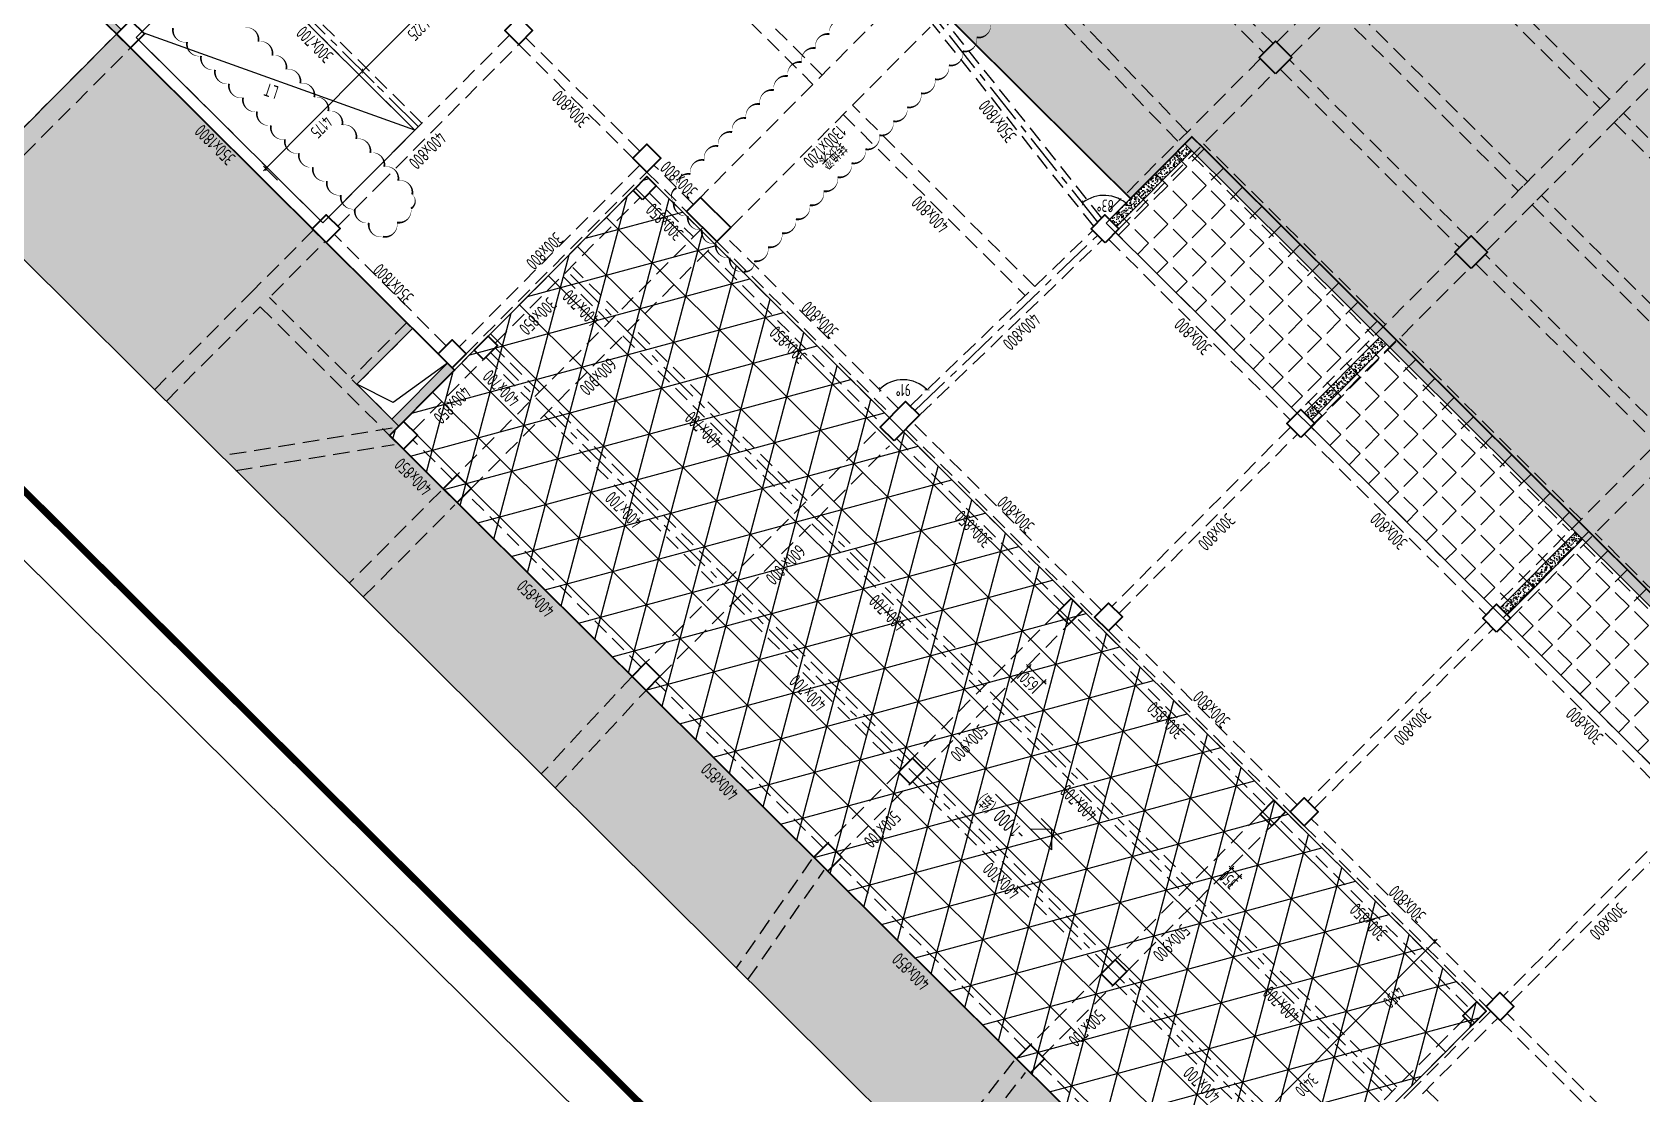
# Model space of a CAD drawing. Extents: x 517450926 to 520131079, y 3499134486 to 3500888201.
# Drawn here: x 518834245 to 518883207, y 3499917869 to 3499950166 of the extents above; entities that cross this region are included whole.
import ezdxf
from ezdxf.enums import TextEntityAlignment as Align

# ---------------------------------------------------------------- set-up
doc = ezdxf.new("R2010")
doc.units = 0
doc.header["$LTSCALE"] = 1000
doc.header["$MEASUREMENT"] = 0
for name, pattern in [('CENTER', [2, 1.25, -0.25, 0.25, -0.25]), ('DASHED', [0.75, 0.5, -0.25]), ('DASHED2', [0.375, 0.25, -0.125])]:
    doc.linetypes.add(name, pattern=pattern)
doc.layers.get('0').update_dxf_attribs({"linetype": 'CONTINUOUS'})
doc.layers.get('Defpoints').update_dxf_attribs({"color": 2, "linetype": 'CONTINUOUS'})
doc.layers.add('0_修订云线', color=1, linetype='CONTINUOUS', plot=False)
doc.layers.add('内框', color=8, linetype='CONTINUOUS', plot=False)
for name, color, linetype in [('__附着_A10-23平面图_TEN25IWV_设计区$0$__附着_A10-23平面图_TEN25IWV_设计区$0$__附着_A10-2楼一层平面（剧场）_TEN25667_设计区$0$AD-LEVL-HIGH', 61, 'CONTINUOUS'), ('S_AXIS', 8, 'CENTER'), ('S_AXIS_DIMS', 3, 'CONTINUOUS'), ('S_BEAM', 4, 'DASHED'), ('S_BEAM_SECD', 5, 'DASHED'), ('S_BEAM_SECD_TEXT_HORZ', 9, 'CONTINUOUS'), ('S_BEAM_TEXT_HORZ', 7, 'CONTINUOUS'), ('S_BEAM_TEXT_VERT', 41, 'CONTINUOUS'), ('S_COLU_BELW_DASH', 40, 'DASHED'), ('S_FLOR_ENHN', 91, 'DASHED'), ('S_HOLE', 201, 'CONTINUOUS'), ('S_PLAN_HACH', 254, 'CONTINUOUS'), ('S_PLAN_MIDL', 255, 'CONTINUOUS'), ('S_PSPR', 43, 'CONTINUOUS'), ('S_STAR', 243, 'CONTINUOUS'), ('S_WALL_BELW_DASH', 40, 'DASHED2'), ('S_WALL_HACH', 30, 'CONTINUOUS')]:
    doc.layers.add(name, color=color, linetype=linetype)
doc.styles.add('__附着_A10-23平面图_TEN25IWV_设计区$0$__附着_A10-23平面图_TEN25IWV_设计区$0$__附着_A10-2楼一层平面（剧场）_TEN25667_设计区$0$TH-STYLE3', font='tssdeng', dxfattribs={"width": 0.7, "bigfont": 'tssdchn'})
doc.styles.add('TH-STYLE3', font='tssdeng.shx', dxfattribs={"width": 0.7, "bigfont": 'tssdchn.shx'})
doc.styles.add('样式 1', font='Tssdeng.shx', dxfattribs={"width": 0.7, "bigfont": 'Tssdchn.shx'})
doc.styles.add('黑体', font='simhei.ttf')
doc.dimstyles.new('TSSD_100_100', dxfattribs={"dimtxt": 375, "dimasz": 100, "dimexe": 100, "dimexo": 0, "dimgap": 125, "dimtad": 1, "dimdec": 1, "dimdsep": 46, "dimtxsty": 'TH-STYLE3', "dimblk": 'ARCHTICK', "dimcen": -100, "dimdle": 100, "dimclrt": 7, "dimadec": 0, "dimazin": 0, "dimtfac": 1, "dimtdec": 1, "dimtix": 1, "dimtmove": 2, "dimatfit": 3, "dimldrblk": 'ARCHTICK', "dimfxl": 0, "dimtolj": 1, "dimtzin": 0, "dimarcsym": 0})
pattern_1 = [(185.15729, (518630193.41, 3500156019.2), (-139.29585, 165.08382), [22.5, -247.5]), (130.15729, (518630193.41, 3500156019.2), (-129.6111, -189.35418), [18, -198]), (235.60874, (518630181.8, 3500156032.96), (-268.90695, -24.27036), [19.12206, -210.34263]), (181.34149, (518630151.1, 3500155976.66), (-192.00132, 260.9819), [33.75, -371.25]), (231.79293, (518630135.1, 3500155998.4), (-404.889, -9.48158), [28.6831, -315.51413]), (126.34146, (518630151.1, 3500155976.66), (-404.889, -9.48158), [27, -297]), (156.15729, (518630140.4, 3500156008.45), (-41.79667, 211.91753), [22.5, -247.5]), (101.15729, (518630140.4, 3500156008.45), (-205.16116, -102.77619), [18, -198]), (206.60874, (518630136.92, 3500156026.11), (-246.95782, 109.14134), [19.12206, -210.34263]), (172.657292, (518630193.41, 3500156019.205), (-73.009887, -68.238644), [0, -195.6, 0, -201, 0, -198.75]), (142.657292, (518630193.41, 3500156019.21), (-139.39582, -28.244667), [0, -114.6, 0, -191.1, 0, -75.75]), (102.657292, (518630240.85, 3500155972.03), (-108.779831, 117.727264), [0, -75, 0, -234, 0, -310.5]), (92.65729, (518630262.12, 3500155950.88), (-145.22872, 102.07869), [0, -97.5, 0, -155.4, 0, -220.5])]

# ---------------------------------------------------------------- blocks, each defined once
blk = doc.blocks.new('THAPE_A1L2_inner')
at = {"layer": '内框'}
blk.add_lwpolyline([(0, 0), (1261, 0), (1261, 594), (0, 594)], close=True, dxfattribs=at)
at = {"layer": '内框', "const_width": 1.4}
blk.add_lwpolyline([(25, 584), (25, 10), (1251, 10), (1251, 584)], close=True, dxfattribs=at)
at = {"layer": '内框', "style": '黑体', "width": 0.8}
blk.add_attdef('内框名称', (58.89, 599.29), '', height=8, dxfattribs=at)
blk = doc.blocks.new('_ArchTick')
at = {"color": 0, "const_width": 0.25}
blk.add_lwpolyline([(-0.53, -0.53), (0.53, 0.53)], dxfattribs=at)
blk = doc.blocks.new('*D340')
at = {"layer": 'Defpoints', "color": 0, "transparency": 16777216}
for p in [(518875916, 3499923489), (518872989, 3499920547), (518873984, 3499919558)]:
    blk.add_point(p, dxfattribs=at)
at = {"layer": 'S_AXIS_DIMS', "color": 0, "lineweight": -2, "transparency": 16777216}
for p, q in [((518876981, 3499922571), (518873913, 3499919487)), ((518876556, 3499922853), (518876981, 3499922430)), ((518873629, 3499919910), (518874055, 3499919487))]:
    blk.add_line(p, q, dxfattribs=at)
at = {"layer": 'S_AXIS_DIMS', "color": 0, "lineweight": -2, "transparency": 16777216, "xscale": 100, "yscale": 100, "zscale": 100}
for p, rotation in [((518876910, 3499922500), 45.15729226595135), ((518873984, 3499919558), 225.1572922659514)]:
    blk.add_blockref('_ArchTick', p, dxfattribs=dict(at, rotation=rotation))
at = {"layer": 'S_AXIS_DIMS', "color": 7, "transparency": 16777216, "insert": (518875669, 3499920809), "char_height": 375, "attachment_point": 5, "rotation": 225.1573, "style": 'TH-STYLE3'}
blk.add_mtext('\\A1;4150', dxfattribs=at)
blk = doc.blocks.new('*D341')
at = {"layer": 'Defpoints', "color": 0, "transparency": 16777216}
for p in [(518872989, 3499920547), (518870592, 3499918136), (518871586, 3499917147)]:
    blk.add_point(p, dxfattribs=at)
at = {"layer": 'S_AXIS_DIMS', "color": 0, "lineweight": -2, "transparency": 16777216}
for p, q in [((518874054, 3499919629), (518871516, 3499917076)), ((518873629, 3499919910), (518874055, 3499919487)), ((518871232, 3499917500), (518871657, 3499917076))]:
    blk.add_line(p, q, dxfattribs=at)
at = {"layer": 'S_AXIS_DIMS', "color": 0, "lineweight": -2, "transparency": 16777216, "xscale": 100, "yscale": 100, "zscale": 100}
for p, rotation in [((518873984, 3499919558), 45.15729226595135), ((518871586, 3499917147), 225.1572922659514)]:
    blk.add_blockref('_ArchTick', p, dxfattribs=dict(at, rotation=rotation))
at = {"layer": 'S_AXIS_DIMS', "color": 7, "transparency": 16777216, "insert": (518873007, 3499918132), "char_height": 375, "attachment_point": 5, "rotation": 225.1573, "style": 'TH-STYLE3'}
blk.add_mtext('\\A1;3400', dxfattribs=at)
blk = doc.blocks.new('*D342')
at = {"layer": 'Defpoints', "color": 0, "transparency": 16777216}
for p in [(518870592, 3499918136), (518868089, 3499915619), (518869083, 3499914630)]:
    blk.add_point(p, dxfattribs=at)
at = {"layer": 'S_AXIS_DIMS', "color": 0, "lineweight": -2, "transparency": 16777216}
for p, q in [((518871232, 3499917500), (518871657, 3499917076)), ((518871657, 3499917218), (518869012, 3499914559)), ((518868728, 3499914982), (518869154, 3499914559))]:
    blk.add_line(p, q, dxfattribs=at)
at = {"layer": 'S_AXIS_DIMS', "color": 0, "lineweight": -2, "transparency": 16777216, "xscale": 100, "yscale": 100, "zscale": 100}
for p, rotation in [((518871586, 3499917147), 45.15729226595135), ((518869083, 3499914630), 225.1572922659514)]:
    blk.add_blockref('_ArchTick', p, dxfattribs=dict(at, rotation=rotation))
at = {"layer": 'S_AXIS_DIMS', "color": 7, "transparency": 16777216, "insert": (518870556, 3499915668), "char_height": 375, "attachment_point": 5, "rotation": 225.1573, "style": 'TH-STYLE3'}
blk.add_mtext('\\A1;3550', dxfattribs=at)
blk = doc.blocks.new('*D343')
at = {"layer": 'Defpoints', "color": 0, "transparency": 16777216}
for p in [(518870974, 3499924476), (518869904, 3499923897), (518870153, 3499923650)]:
    blk.add_point(p, dxfattribs=at)
at = {"layer": 'S_AXIS_DIMS', "color": 0, "lineweight": -2, "transparency": 16777216}
for p, q in [((518870374, 3499924369), (518870797, 3499924794)), ((518870622, 3499924122), (518871045, 3499924547)), ((518870726, 3499924723), (518870655, 3499924794)), ((518870726, 3499924723), (518870974, 3499924476)), ((518870974, 3499924476), (518871045, 3499924406))]:
    blk.add_line(p, q, dxfattribs=at)
at = {"layer": 'S_AXIS_DIMS', "color": 0, "lineweight": -2, "transparency": 16777216, "xscale": 100, "yscale": 100, "zscale": 100}
for p, rotation in [((518870726, 3499924723), 315.1572922659514), ((518870974, 3499924476), 135.1572922659514)]:
    blk.add_blockref('_ArchTick', p, dxfattribs=dict(at, rotation=rotation))
at = {"layer": 'S_AXIS_DIMS', "color": 7, "transparency": 16777216, "insert": (518870630, 3499924378), "char_height": 375, "attachment_point": 5, "rotation": 135.1573, "style": 'TH-STYLE3'}
blk.add_mtext('\\A1;350', dxfattribs=at)
blk = doc.blocks.new('*D344')
at = {"layer": 'Defpoints', "color": 0, "transparency": 16777216}
for p in [(518865018, 3499930400), (518863736, 3499930032), (518864197, 3499929573)]:
    blk.add_point(p, dxfattribs=at)
at = {"layer": 'S_AXIS_DIMS', "color": 0, "lineweight": -2, "transparency": 16777216}
for p, q in [((518864205, 3499930504), (518864628, 3499930929)), ((518864557, 3499930858), (518864486, 3499930929)), ((518864557, 3499930858), (518865018, 3499930400)), ((518864666, 3499930045), (518865089, 3499930471)), ((518865018, 3499930400), (518865089, 3499930329))]:
    blk.add_line(p, q, dxfattribs=at)
at = {"layer": 'S_AXIS_DIMS', "color": 0, "lineweight": -2, "transparency": 16777216, "xscale": 100, "yscale": 100, "zscale": 100}
for p, rotation in [((518864557, 3499930858), 315.1572922659514), ((518865018, 3499930400), 135.1572922659514)]:
    blk.add_blockref('_ArchTick', p, dxfattribs=dict(at, rotation=rotation))
at = {"layer": 'S_AXIS_DIMS', "color": 7, "transparency": 16777216, "insert": (518864567, 3499930407), "char_height": 375, "attachment_point": 5, "rotation": 135.1573, "style": 'TH-STYLE3'}
blk.add_mtext('\\A1;650', dxfattribs=at)
blk = doc.blocks.new('*D347')
at = {"layer": 'Defpoints', "color": 0, "transparency": 16777216}
for p in [(518855283, 3499944009), (518866508, 3499944129), (518861011, 3499939556), (518860601, 3499938721), (518860954, 3499938793)]:
    blk.add_point(p, dxfattribs=at)
at = {"layer": 'S_AXIS_DIMS', "color": 0, "lineweight": -2, "transparency": 16777216}
blk.add_arc((518860737, 3499938584), 1009, 43.8553, 135.1573, dxfattribs=at)
at = {"layer": 'S_AXIS_DIMS', "color": 0, "lineweight": -2, "transparency": 16777216, "xscale": 100, "yscale": 100, "zscale": 100}
for p, rotation in [((518860022, 3499939296), 225.1572719775569), ((518861465, 3499939284), 313.8553396282011)]:
    blk.add_blockref('_ArchTick', p, dxfattribs=dict(at, rotation=rotation))
at = {"layer": 'S_AXIS_DIMS', "color": 7, "transparency": 16777216, "insert": (518860743, 3499939281), "char_height": 375, "attachment_point": 5, "rotation": 179.5063, "style": 'TH-STYLE3'}
blk.add_mtext('\\A1;91°', dxfattribs=at)
blk = doc.blocks.new('*D348')
at = {"layer": 'Defpoints', "color": 0, "transparency": 16777216}
for p in [(518848830, 3499950426), (518844295, 3499948978), (518845993, 3499947290)]:
    blk.add_point(p, dxfattribs=at)
at = {"layer": 'S_AXIS_DIMS', "color": 0, "lineweight": -2, "transparency": 16777216}
for p, q in [((518847345, 3499952045), (518844224, 3499948907)), ((518847629, 3499951621), (518847203, 3499952044)), ((518844649, 3499948626), (518844224, 3499949049))]:
    blk.add_line(p, q, dxfattribs=at)
at = {"layer": 'S_AXIS_DIMS', "color": 0, "lineweight": -2, "transparency": 16777216, "xscale": 100, "yscale": 100, "zscale": 100}
for p, rotation in [((518847274, 3499951974), 45.15729226595135), ((518844295, 3499948978), 225.1572922659514)]:
    blk.add_blockref('_ArchTick', p, dxfattribs=dict(at, rotation=rotation))
at = {"layer": 'S_AXIS_DIMS', "color": 7, "transparency": 16777216, "insert": (518846006, 3499950256), "char_height": 375, "attachment_point": 5, "rotation": 225.1573, "style": 'TH-STYLE3'}
blk.add_mtext('\\A1;4225', dxfattribs=at)
blk = doc.blocks.new('*D366')
at = {"layer": 'Defpoints', "color": 0, "transparency": 16777216}
for p in [(518841216, 3500002495), (518850749, 3499998586), (518848873, 3499995536), (518849511, 3499994669), (518922555, 3499921602)]:
    blk.add_point(p, dxfattribs=at)
at = {"layer": 'S_AXIS_DIMS', "color": 0, "lineweight": -2, "transparency": 16777216}
blk.add_arc((518849409, 3499994347), 1304, 72.4599, 135.1573, dxfattribs=at)
at = {"layer": 'S_AXIS_DIMS', "color": 0, "lineweight": -2, "transparency": 16777216, "xscale": 100, "yscale": 100, "zscale": 100}
for p, rotation in [((518848484, 3499995267), 225.157292263152), ((518849802, 3499995591), 342.4599091324877)]:
    blk.add_blockref('_ArchTick', p, dxfattribs=dict(at, rotation=rotation))
at = {"layer": 'S_AXIS_DIMS', "color": 7, "transparency": 16777216, "insert": (518849172, 3499995310), "char_height": 375, "attachment_point": 5, "rotation": 193.8086, "style": 'TH-STYLE3'}
blk.add_mtext('\\A1;63°', dxfattribs=at)
blk = doc.blocks.new('*D375')
at = {"layer": 'Defpoints', "color": 0, "transparency": 16777216}
for p in [(518845993, 3499947290), (518841351, 3499946018), (518843049, 3499944329)]:
    blk.add_point(p, dxfattribs=at)
at = {"layer": 'S_AXIS_DIMS', "color": 0, "lineweight": -2, "transparency": 16777216}
for p, q in [((518844365, 3499949049), (518841280, 3499945947)), ((518844649, 3499948626), (518844224, 3499949049)), ((518841705, 3499945665), (518841280, 3499946088))]:
    blk.add_line(p, q, dxfattribs=at)
at = {"layer": 'S_AXIS_DIMS', "color": 0, "lineweight": -2, "transparency": 16777216, "xscale": 100, "yscale": 100, "zscale": 100}
for p, rotation in [((518844295, 3499948978), 45.15729226595135), ((518841351, 3499946018), 225.1572922659514)]:
    blk.add_blockref('_ArchTick', p, dxfattribs=dict(at, rotation=rotation))
at = {"layer": 'S_AXIS_DIMS', "color": 7, "transparency": 16777216, "insert": (518843044, 3499947278), "char_height": 375, "attachment_point": 5, "rotation": 225.1573, "style": 'TH-STYLE3'}
blk.add_mtext('\\A1;4175', dxfattribs=at)
blk = doc.blocks.new('*D385')
at = {"layer": 'Defpoints', "color": 0, "transparency": 16777216}
for p in [(518861770, 3499950533), (518869207, 3499946524), (518866652, 3499945183), (518866659, 3499944387), (518852740, 3499929966)]:
    blk.add_point(p, dxfattribs=at)
at = {"layer": 'S_AXIS_DIMS', "color": 0, "lineweight": -2, "transparency": 16777216}
blk.add_arc((518866847, 3499944151), 1050, 45.1573, 128.5025, dxfattribs=at)
at = {"layer": 'S_AXIS_DIMS', "color": 0, "lineweight": -2, "transparency": 16777216, "xscale": 100, "yscale": 100, "zscale": 100}
for p, rotation in [((518866193, 3499944973), 218.5024925639422), ((518867588, 3499944895), 315.1572922649478)]:
    blk.add_blockref('_ArchTick', p, dxfattribs=dict(at, rotation=rotation))
at = {"layer": 'S_AXIS_DIMS', "color": 7, "transparency": 16777216, "insert": (518866888, 3499944887), "char_height": 375, "attachment_point": 5, "rotation": 176.8299, "style": 'TH-STYLE3'}
blk.add_mtext('\\A1;83°', dxfattribs=at)
blk = doc.blocks.new('*U66')
for p, q in [((0, 0), (900, 0)), ((900, 450), (2400, 450))]:
    blk.add_line(p, q)
blk.add_lwpolyline([(900, 450), (450, 0), (0, 450), (900, 450)], close=True)
at = {"style": '__附着_A10-23平面图_TEN25IWV_设计区$0$__附着_A10-23平面图_TEN25IWV_设计区$0$__附着_A10-2楼一层平面（剧场）_TEN25667_设计区$0$TH-STYLE3', "width": 0.7}
blk.add_attdef('标高', (900, 600), '', height=450, dxfattribs=at)

msp = doc.modelspace()

# ---------------------------------------------------------------- hatches: boundary and pattern name
at = {"layer": 'S_PLAN_HACH', "transparency": 33554636}
h = msp.add_hatch(dxfattribs=at)
h.set_pattern_fill('GRASS', color=256, scale=1200)
h.set_pattern_definition([(225.1573, (518630193.4, 3500156019.2), (3.2943, -1199.9955), [225, -1472.0563]), (180.1573, (518630193.4, 3500156019.2), (3.2943, -1199.9955), [225, -975]), (270.1573, (518630193.4, 3500156019.2), (1199.9955, 3.2943), [225, -975])])
h.paths.add_polyline_path([(518892544.8748, 3499885019.7634), (518939602.9066, 3499932336.881), (518853937.5881, 3500017533.1375), (518824544.1408, 3499987977.8597), (518807066.1688, 3500005360.1205), (518789401.5894, 3499987598.2858)])
h.paths.add_polyline_path([(518872771.3085, 3499961381.5195), (518891070.2863, 3499979781.2453), (518855015.3322, 3500015638.7799), (518847251.4884, 3500007832.191), (518838870.2522, 3499992276.2557), (518853244.8749, 3499977980.3415), (518854655.2008, 3499979398.4321)], flags=16)
h.paths.add_polyline_path([(518888567.9664, 3499899623.5165), (518900414.707, 3499911535.4813), (518891126.2134, 3499920773.1156), (518893488.5092, 3499923148.4174), (518869522.7777, 3499946982.9241), (518867654.0959, 3499945103.9541), (518861556.3062, 3499951168.3553), (518807066.174, 3500005360.1257), (518800155.5795, 3499998411.4796), (518821356.0322, 3499977327.1103), (518815432.6637, 3499971371.1297), (518847091.5418, 3499939885.6003), (518845116.4659, 3499937899.6503), (518870642.7117, 3499912514.413), (518873110.7821, 3499914996.0718)], flags=16)
h.paths.add_polyline_path([(518916413.0474, 3499917978.7417), (518934147.8949, 3499935811.2312), (518895398.5686, 3499974348.3849), (518877663.7211, 3499956515.8953), (518905351.3808, 3499928978.7204), (518905739.7801, 3499929369.2582), (518908505.0569, 3499926619.1228), (518908117.2173, 3499926229.1478)], flags=16)
h.paths.add_polyline_path([(518874117.2085, 3499912462.1235), (518872556.991, 3499914013.798), (518873050.605, 3499914510.1297), (518874610.8225, 3499912958.4552)], flags=16)
h.paths.add_polyline_path([(518845186.4337, 3499938395.4471), (518844122.8657, 3499939453.1915), (518845815.2551, 3499941154.8983), (518846878.823, 3499940097.1539)], flags=16)
h.paths.add_polyline_path([(518815855.7722, 3499971796.5679), (518801852.1079, 3499985723.5421), (518807352.3678, 3499991254.0846), (518821356.0321, 3499977327.1104)], flags=16)
h.paths.add_polyline_path([(518831979.7124, 3499945253.2983), (518814501.748, 3499962635.5655), (518819473.3335, 3499967634.5233), (518836951.3, 3499950252.2566)], flags=16)
at = {"layer": 'S_PLAN_HACH', "transparency": 33554559}
h = msp.add_hatch(dxfattribs=at)
h.set_pattern_fill('ANGLE', color=256, scale=3000)
h.set_pattern_definition([(135.1573, (518630193.4, 3500156019.2), (-581.7594, -584.9624), [600, -225]), (225.1573, (518630193.4, 3500156019.2), (584.9624, -581.7594), [600, -225])])
h.paths.add_polyline_path([(518890879.4064, 3499920524.9497), (518866913.6748, 3499944359.4565), (518869522.7777, 3499946982.9241), (518893488.5092, 3499923148.4174)])
h = msp.add_hatch(dxfattribs=at)
h.set_pattern_fill('NET3', color=256, scale=10000)
h.set_pattern_definition([(135.1573, (518630193.4, 3500156019.2), (-881.4537, -886.3066), []), (195.1573, (518630193.4, 3500156019.2), (326.8372, -1206.5146), []), (255.1573, (518630193.4, 3500156019.2), (1208.291, -320.208), [])])
h.paths.add_polyline_path([(518870642.6447, 3499912514.4797), (518845117.0804, 3499937900.2783), (518852944.389, 3499945770.6814), (518878469.9533, 3499920384.8828)], flags=17)
at = {"layer": 'S_WALL_HACH', "transparency": 33554636}
h = msp.add_hatch(dxfattribs=at)
h.set_pattern_fill('AR-CONC', color=256, scale=30)
h.set_pattern_definition(pattern_1)
h.paths.add_polyline_path([(518893275.7956, 3499923359.9663), (518869522.7777, 3499946982.9241), (518869311.2288, 3499946770.2105), (518893064.2467, 3499923147.2527)])
h.paths.add_polyline_path([(518890985.1808, 3499920631.3066), (518890772.4672, 3499920842.8554), (518893275.7956, 3499923359.9663), (518893488.5092, 3499923148.4174)])
h = msp.add_hatch(dxfattribs=at)
h.set_pattern_fill('AR-CONC', color=256, scale=30)
h.set_pattern_definition(pattern_1)
h.paths.add_polyline_path([(518869311.2288, 3499946770.2105), (518869523.9424, 3499946558.6617), (518867232.1629, 3499944254.2644), (518867019.4493, 3499944465.8133)])
h = msp.add_hatch(dxfattribs=at)
h.set_pattern_fill('AR-CONC', color=256, scale=30)
h.set_pattern_definition(pattern_1)
h.paths.add_polyline_path([(518875444.4712, 3499940670.5508), (518875231.7565, 3499940882.1008), (518872939.977, 3499938577.7035), (518873152.6917, 3499938366.1536)])
h = msp.add_hatch(dxfattribs=at)
h.set_pattern_fill('AR-CONC', color=256, scale=30)
h.set_pattern_definition([(185.15729, (518624343.79, 3500161836.8), (-139.29585, 165.08382), [22.5, -247.5]), (130.15729, (518624343.79, 3500161836.8), (-129.6111, -189.35418), [18, -198]), (235.60874, (518624332.18, 3500161850.56), (-268.90695, -24.27036), [19.12206, -210.34263]), (181.34149, (518624301.48, 3500161794.26), (-192.00132, 260.9819), [33.75, -371.25]), (231.79293, (518624285.48, 3500161816), (-404.889, -9.48158), [28.6831, -315.51413]), (126.34146, (518624301.48, 3500161794.26), (-404.889, -9.48158), [27, -297]), (156.15729, (518624290.78, 3500161826.05), (-41.79667, 211.91753), [22.5, -247.5]), (101.15729, (518624290.78, 3500161826.05), (-205.16116, -102.77619), [18, -198]), (206.60874, (518624287.3, 3500161843.7), (-246.95782, 109.14134), [19.12206, -210.34263]), (172.657292, (518624343.79, 3500161836.8), (-73.009887, -68.238644), [0, -195.6, 0, -201, 0, -198.75]), (142.657292, (518624343.79, 3500161836.8), (-139.39582, -28.244667), [0, -114.6, 0, -191.1, 0, -75.75]), (102.657292, (518624391.22, 3500161789.62), (-108.77983, 117.727264), [0, -75, 0, -234, 0, -310.5]), (92.65729, (518624412.5, 3500161768.47), (-145.22872, 102.07869), [0, -97.5, 0, -155.4, 0, -220.5])])
h.paths.add_polyline_path([(518881400.4518, 3499934747.1823), (518881187.7371, 3499934958.7323), (518878895.9576, 3499932654.335), (518879108.6723, 3499932442.785)])

# ---------------------------------------------------------------- linework, layer by layer
at = {"layer": '0_修订云线'}
for points in [[(518840700.7416, 3499950303.2243, 0, 60, -0.52056705), (518841126.1688, 3499949880.1266, 0, 60, -0.52056705), (518841551.596, 3499949457.0288, 0, 60, -0.52056705), (518841977.0232, 3499949033.931, 0, 60, -0.52056705), (518842402.4504, 3499948610.8333, 0, 60, -0.52056705), (518842827.8775, 3499948187.7355, 0, 60, -0.52056705), (518843253.3047, 3499947764.6378, 0, 60, -0.52056705), (518843678.7319, 3499947341.54, 0, 60, -0.52056705), (518844104.1591, 3499946918.4423, 0, 60, -0.52056705), (518844529.5863, 3499946495.3445, 0, 60, -0.52056705), (518844955.0135, 3499946072.2468, 0, 60, -0.52056705), (518845380.4407, 3499945649.149, 0, 60, -0.52056705), (518845805.8679, 3499945226.0513, 0, 60, -0.52056705), (518845765.8872, 3499944801.6758, 0, 60, -0.52056705), (518845342.7895, 3499944376.2487, 0, 60, -0.52056705), (518844911.8693, 3499943942.956, 0, 60, -0.52056705), (518844486.4421, 3499944366.0537, 0, 60, -0.52056705), (518844061.015, 3499944789.1515, 0, 60, -0.52056705), (518843635.5878, 3499945212.2493, 0, 60, -0.52056705), (518843210.1606, 3499945635.347, 0, 60, -0.52056705), (518842784.7334, 3499946058.4448, 0, 60, -0.52056705), (518842359.3062, 3499946481.5425, 0, 60, -0.52056705), (518841933.879, 3499946904.6403, 0, 60, -0.52056705), (518841508.4518, 3499947327.738, 0, 60, -0.52056705), (518841083.0246, 3499947750.8358, 0, 60, -0.52056705), (518840657.5975, 3499948173.9335, 0, 60, -0.52056705), (518840232.1703, 3499948597.0313, 0, 60, -0.52056705), (518839806.7431, 3499949020.129, 0, 60, -0.52056705), (518839381.3159, 3499949443.2268, 0, 60, -0.52056705), (518838955.8887, 3499949866.3245, 0, 60, -0.52056705), (518838530.4615, 3499950289.4223, 0, 60, -0.52056705)], [(518863398.3361, 3499950433.137, 0, 60, -0.52056705), (518862975.2384, 3499950007.7098, 0, 60, -0.52056705), (518862552.1406, 3499949582.2826, 0, 60, -0.52056705), (518862129.0429, 3499949156.8554, 0, 60, -0.52056705), (518861705.9451, 3499948731.4282, 0, 60, -0.52056705), (518861282.8474, 3499948306.001, 0, 60, -0.52056705), (518860859.7496, 3499947880.5738, 0, 60, -0.52056705), (518860436.6519, 3499947455.1467, 0, 60, -0.52056705), (518860013.5541, 3499947029.7195, 0, 60, -0.52056705), (518859590.4564, 3499946604.2923, 0, 60, -0.52056705), (518859167.3586, 3499946178.8651, 0, 60, -0.52056705), (518858744.2609, 3499945753.4379, 0, 60, -0.52056705), (518858321.1631, 3499945328.0107, 0, 60, -0.52056705), (518857898.0653, 3499944902.5835, 0, 60, -0.52056705), (518857474.9676, 3499944477.1563, 0, 60, -0.52056705), (518857051.8698, 3499944051.7292, 0, 60, -0.52056705), (518856628.7721, 3499943626.302, 0, 60, -0.52056705), (518856205.6743, 3499943200.8748, 0, 60, -0.52056705), (518855891.6755, 3499942885.1472, 0, 60, -0.52056705), (518855466.2483, 3499943308.245, 0, 60, -0.52056705), (518855040.8212, 3499943731.3427, 0, 60, -0.52056705), (518854615.394, 3499944154.4405, 0, 60, -0.52056705), (518854189.9668, 3499944577.5382, 0, 60, -0.52056705), (518853764.5396, 3499945000.636, 0, 60, -0.52056705), (518853844.085, 3499945425.12, 0, 60, -0.52056705), (518854267.1827, 3499945850.5472, 0, 60, -0.52056705), (518854690.2805, 3499946275.9744, 0, 60, -0.52056705), (518855113.3782, 3499946701.4016, 0, 60, -0.52056705), (518855536.476, 3499947126.8288, 0, 60, -0.52056705), (518855959.5737, 3499947552.2559, 0, 60, -0.52056705), (518856382.6715, 3499947977.6831, 0, 60, -0.52056705), (518856805.7692, 3499948403.1103, 0, 60, -0.52056705), (518857228.867, 3499948828.5375, 0, 60, -0.52056705), (518857651.9647, 3499949253.9647, 0, 60, -0.52056705), (518858075.0625, 3499949679.3919, 0, 60, -0.52056705), (518858498.1603, 3499950104.8191, 0, 60, -0.52056705), (518858921.258, 3499950530.2463, 0, 60, -0.52056705)]]:
    msp.add_lwpolyline(points, format="xyseb", dxfattribs=at)
at = {"layer": 'S_AXIS'}
for p, q in [((518845992.8684, 3499947289.5603), (518834364.5383, 3499958854.2399)), ((518866659.0396, 3499944387.0419), (518861770.2209, 3499950532.5806)), ((518861098.5311, 3499938654.0345), (518866646.6345, 3499943984.7706)), ((518875612.9447, 3499917937.4443), (518850512.7408, 3499942900.2116)), ((518873144.487, 3499915597.2073), (518848186.092, 3499940418.9422))]:
    msp.add_line(p, q, dxfattribs=at)
at = {"layer": 'S_BEAM'}
for p, q in [((518831279.8244, 3499955610.7367), (518836810.3828, 3499950110.4609)), ((518858274.5812, 3499948861.236), (518853169.4527, 3499953938.4113)), ((518852887.3875, 3499953654.7932), (518857992.5159, 3499948577.618)), ((518845887.0941, 3499947183.2034), (518840214.7397, 3499952824.5087)), ((518846098.643, 3499947395.917), (518840426.2887, 3499953037.2222)), ((518860636.9153, 3499951236.5766), (518854572.4777, 3499945138.7503)), ((518855494.2366, 3499944222.0385), (518861558.6742, 3499950319.8648)), ((518866534.799, 3499944262.1173), (518861645.9803, 3499950407.656)), ((518866783.2803, 3499944511.9665), (518861894.4615, 3499950657.5052)), ((518843013.1674, 3499944435.265), (518837482.619, 3499949935.5308)), ((518848760.6335, 3499950072.5632), (518844494.4127, 3499945782.85)), ((518844778.017, 3499945500.7709), (518849044.2516, 3499949790.4981)), ((518849044.2463, 3499949790.5033), (518852518.5735, 3499946335.1999)), ((518852730.1223, 3499946547.9135), (518849255.7952, 3499950003.2169)), ((518837235.812, 3499949687.3649), (518842766.3604, 3499944187.0991)), ((518864740.1238, 3499942431.0995), (518859196.3402, 3499947944.5243)), ((518858914.2749, 3499947660.9063), (518864452.4185, 3499942153.0907)), ((518852731.2871, 3499946123.6511), (518847231.0145, 3499940593.0958)), ((518847443.7281, 3499940381.5469), (518852944.0007, 3499945912.1023)), ((518852944.0036, 3499945912.0994), (518854149.3778, 3499944713.3253)), ((518854360.9266, 3499944926.0389), (518853155.5525, 3499946124.813)), ((518844494.3846, 3499945782.8217), (518843260.3611, 3499944542.0078)), ((518843543.9792, 3499944259.9426), (518844778.0167, 3499945500.7706)), ((518854575.1941, 3499944148.8051), (518853228.0071, 3499945488.6163)), ((518852521.2913, 3499945345.2541), (518848114.0229, 3499940913.7208)), ((518848326.7365, 3499940702.1719), (518852734.0049, 3499945133.7052)), ((518853016.4582, 3499945275.9027), (518854363.6393, 3499943936.0973)), ((518846842.0119, 3499940627.3852), (518843438.5893, 3499944012.1723)), ((518854645.7109, 3499944219.7097), (518847170.3394, 3499936703.231)), ((518860600.5217, 3499938720.6013), (518855282.6859, 3499944009.323)), ((518860954.229, 3499938792.7434), (518866508.0665, 3499944128.9888)), ((518872727.8464, 3499938577.1206), (518867197.2929, 3499944077.3913)), ((518843191.7823, 3499943764.0064), (518846595.2049, 3499940379.2193)), ((518847595.7666, 3499936280.1333), (518855071.1381, 3499943796.6119)), ((518854789.0735, 3499943512.9965), (518860106.9203, 3499938224.2647)), ((518860318.4691, 3499938436.9783), (518855000.6232, 3499943725.7093)), ((518855071.137, 3499943796.6094), (518860388.9746, 3499938507.8897)), ((518861237.0991, 3499938509.8163), (518866790.9384, 3499943846.0635)), ((518866985.7441, 3499943864.6778), (518872516.2975, 3499938364.407)), ((518852071.8568, 3499941631.7019), (518850689.2306, 3499943006.7575)), ((518850407.1654, 3499942723.1394), (518851789.7907, 3499941348.0848)), ((518844122.8633, 3499939453.1961), (518845815.2551, 3499941154.8983)), ((518857815.1398, 3499935919.8664), (518852497.284, 3499941208.6042)), ((518847690.9302, 3499940488.2887), (518845539.5636, 3499938325.0774)), ((518849674.295, 3499939220.9566), (518848327.1298, 3499940560.7462)), ((518852215.2179, 3499940924.987), (518857533.0746, 3499935636.2483)), ((518845823.1818, 3499938043.0123), (518847974.5483, 3499940206.2235)), ((518848045.0646, 3499940277.128), (518849392.2288, 3499938937.3394)), ((518855417.5846, 3499933509.1111), (518850099.722, 3499938797.8587)), ((518849817.6559, 3499938514.2415), (518855135.5194, 3499933225.493)), ((518860814.4036, 3499938084.7938), (518866557.6727, 3499932372.976)), ((518866769.2216, 3499932585.6896), (518861025.9525, 3499938297.5074)), ((518872516.8798, 3499938152.2757), (518867087.1254, 3499932692.6268)), ((518878683.827, 3499932653.752), (518873153.2735, 3499938154.0228)), ((518847029.9233, 3499936562.0437), (518845824.4256, 3499937760.9414)), ((518859893.8101, 3499938009.9812), (518852914.2583, 3499930992.0023)), ((518853339.6855, 3499930568.9046), (518860319.2373, 3499937586.8835)), ((518860532.1543, 3499937800.9862), (518865637.0593, 3499932724.0372)), ((518865848.6082, 3499932936.7508), (518860743.701, 3499938013.7019)), ((518867299.8389, 3499932481.078), (518872729.5934, 3499937940.7269)), ((518872941.7247, 3499937941.3092), (518878472.2781, 3499932441.0384)), ((518845542.3604, 3499937477.3233), (518846747.858, 3499936278.4257)), ((518852773.2219, 3499930850.1894), (518847455.3503, 3499936138.9459)), ((518847173.2852, 3499935855.3277), (518852491.1567, 3499930566.5712)), ((518857958.5018, 3499935213.1505), (518863098.8503, 3499930100.9481)), ((518863380.9154, 3499930384.5663), (518858240.567, 3499935496.7687)), ((518855560.9466, 3499932802.3952), (518860666.0642, 3499927725.2349)), ((518860948.1294, 3499928008.853), (518855843.0118, 3499933086.0134)), ((518865425.7297, 3499932511.1055), (518861018.4614, 3499928079.5722)), ((518866062.6707, 3499932301.1248), (518871806.159, 3499926589.0851)), ((518872017.7079, 3499926801.7987), (518866274.2196, 3499932513.8384)), ((518878472.8603, 3499932228.9071), (518873043.106, 3499926769.2583)), ((518884639.8076, 3499926730.3835), (518879109.2542, 3499932230.6543)), ((518861372.984, 3499927726.9907), (518865780.2524, 3499932158.5241)), ((518866983.0978, 3499931949.8763), (518872513.6512, 3499926449.6055)), ((518872725.2001, 3499926662.3191), (518867194.6466, 3499932162.5899)), ((518873255.8196, 3499926557.7094), (518878685.5739, 3499932017.3582)), ((518878897.7053, 3499932017.9407), (518884428.2587, 3499926517.6699)), ((518858303.6122, 3499925350.0848), (518853198.6491, 3499930427.0916)), ((518852916.584, 3499930143.4734), (518858021.5471, 3499925066.4667)), ((518863453.3729, 3499929748.3667), (518869267.7656, 3499923965.8108)), ((518869549.8308, 3499924249.4289), (518863735.4381, 3499930031.9848)), ((518860595.3636, 3499927654.145), (518858444.801, 3499925491.7422)), ((518858799.3237, 3499925139.1607), (518860949.8863, 3499927301.5636)), ((518861020.5869, 3499927372.6535), (518866834.7603, 3499921590.3157)), ((518867116.8255, 3499921873.9339), (518861302.6521, 3499927656.2716)), ((518871594.6082, 3499926376.3734), (518867187.3399, 3499921944.8401)), ((518878186.4071, 3499920666.8763), (518872443.135, 3499926378.701)), ((518884428.8409, 3499926305.5385), (518878999.0866, 3499920845.8897)), ((518867541.8625, 3499921592.2586), (518871949.1309, 3499926023.7919)), ((518872231.5861, 3499926165.9874), (518877974.8582, 3499920454.1627)), ((518872939.0784, 3499926026.5077), (518878469.6318, 3499920526.2369)), ((518878681.1807, 3499920738.9505), (518873150.6273, 3499926239.2213)), ((518879211.8002, 3499920634.3409), (518884641.5545, 3499926093.9896)), ((518864472.3065, 3499919215.1675), (518858729.0395, 3499924926.9871)), ((518858446.9743, 3499924643.369), (518864190.2413, 3499918931.5493)), ((518875753.9773, 3499918079.2533), (518869904.3535, 3499923896.8475)), ((518869622.2883, 3499923613.2293), (518875471.9121, 3499917795.6352)), ((518866764.0859, 3499921519.5682), (518864613.3411, 3499919356.9822)), ((518873285.5248, 3499915739.0114), (518867471.3463, 3499921521.3542)), ((518864967.8638, 3499919004.4007), (518867118.6086, 3499921166.9868)), ((518867189.2811, 3499921237.7361), (518873003.4596, 3499915455.3932)), ((518877834.2088, 3499920170.9379), (518873426.9404, 3499915739.4046)), ((518873639.654, 3499915527.8557), (518878046.9224, 3499919959.389)), ((518878611.4413, 3499920385.2042), (518876319.657, 3499918080.7983)), ((518876532.3958, 3499917869.2748), (518878824.1549, 3499920173.6554)), ((518878895.0591, 3499920103.1391), (518884425.6125, 3499914602.8683)), ((518884637.1614, 3499914815.5819), (518879106.6079, 3499920315.8527)), ((518864615.6685, 3499918508.4516), (518870288.1923, 3499912866.9878)), ((518870570.2575, 3499913150.6059), (518864897.7337, 3499918792.0697)), ((518876319.6571, 3499918080.7984), (518873604.7845, 3499915350.9826)), ((518882328.1387, 3499912352.031), (518876655.7761, 3499917993.3345))]:
    msp.add_line(p, q, dxfattribs=at)
at = {"layer": 'S_BEAM_SECD'}
for p, q in [((518872095.8324, 3499949853.7943), (518878477.9718, 3499956129.2072)), ((518872521.2862, 3499949430.6701), (518878903.803, 3499955706.5424)), ((518871989.8524, 3499949818.1624), (518866530.2169, 3499955247.8702)), ((518866248.1517, 3499954964.252), (518871707.7872, 3499949534.5443)), ((518876411.4031, 3499953342.2519), (518881941.9565, 3499947841.9811)), ((518882224.0228, 3499948125.5981), (518876693.4694, 3499953625.8689)), ((518869380.9691, 3499947123.9562), (518863932.4542, 3499952777.6151)), ((518869092.9492, 3499946846.3872), (518863650.3256, 3499952493.933)), ((518873935.555, 3499950821.3002), (518879450.3628, 3499945336.6889)), ((518879732.4291, 3499945620.3059), (518874220.7891, 3499951101.7668)), ((518836810.3828, 3499950110.4609), (518831979.7629, 3499945253.2499)), ((518884363.0337, 3499950276.369), (518882083.0154, 3499947983.8155)), ((518882508.441, 3499947560.7161), (518884788.4609, 3499949853.2713)), ((518832405.1901, 3499944830.1522), (518837235.81, 3499949687.3631)), ((518871602.2357, 3499949357.4454), (518866877.6404, 3499944606.8457)), ((518877945.8163, 3499943894.777), (518872486.1841, 3499949324.5483)), ((518867303.0675, 3499944183.748), (518872027.6628, 3499948934.3477)), ((518872204.119, 3499949040.9302), (518877663.7511, 3499943611.1589)), ((518882082.9656, 3499947983.7654), (518879591.4217, 3499945478.5233)), ((518880016.8472, 3499945055.4239), (518882508.3911, 3499947560.666)), ((518882367.3837, 3499947418.8833), (518887897.9372, 3499941918.6125)), ((518888180.0034, 3499942202.2296), (518882649.45, 3499947702.5004)), ((518869524.3338, 3499946417.2377), (518875054.8728, 3499940916.9813)), ((518875407.4525, 3499941271.5057), (518869876.9134, 3499946771.7622)), ((518879591.3792, 3499945478.4806), (518878087.0432, 3499943965.874)), ((518878512.4704, 3499943542.7762), (518880016.8048, 3499945055.3812)), ((518879875.79, 3499944913.5911), (518885406.3434, 3499939413.3203)), ((518885688.4097, 3499939696.9374), (518880157.8562, 3499945197.2082)), ((518842801.8101, 3499944151.8398), (518840968.3949, 3499942308.3425)), ((518841534.463, 3499942168.4698), (518843156.3327, 3499943799.2583)), ((518877558.3653, 3499943434.2845), (518872833.6197, 3499938683.4784)), ((518873259.0469, 3499938260.3807), (518877983.7925, 3499943011.1867)), ((518878160.0821, 3499943117.5441), (518883619.731, 3499937687.7896)), ((518883901.7962, 3499937971.4077), (518878442.1473, 3499943401.1622)), ((518840968.3949, 3499942308.3425), (518837971.1766, 3499939294.6423)), ((518845399.0011, 3499938184.0404), (518841463.9467, 3499942097.5652)), ((518838325.6992, 3499938942.0609), (518841181.8803, 3499941813.9483)), ((518841181.8803, 3499941813.9483), (518845116.9352, 3499937900.423)), ((518845637.9937, 3499941331.189), (518843945.6061, 3499939629.4836)), ((518875480.3, 3499940493.8835), (518881010.8534, 3499934993.6127)), ((518881363.4331, 3499935348.1371), (518875832.8796, 3499940848.4079)), ((518845195.4856, 3499938120.9162), (518840005.4189, 3499937271.5385)), ((518840442.8742, 3499936836.4786), (518845253.3346, 3499937623.732)), ((518883514.5239, 3499937511.0948), (518878789.6004, 3499932760.1099)), ((518879215.0275, 3499932337.0121), (518883939.9511, 3499937087.9971)), ((518846677.3417, 3499936207.5211), (518843891.6963, 3499933406.5405)), ((518844317.1235, 3499932983.4428), (518847102.7689, 3499935784.4233)), ((518887319.4137, 3499929424.7686), (518881788.8603, 3499934925.0394)), ((518881436.2806, 3499934570.515), (518886966.834, 3499929070.2442)), ((518852490.7111, 3499930566.1408), (518849730.6878, 3499927599.5205)), ((518850156.3512, 3499927176.1879), (518852916.6051, 3499930143.0561)), ((518857950.4712, 3499924996.1188), (518855658.0794, 3499921704.5845)), ((518856018.0571, 3499921346.5778), (518858332.4511, 3499924669.7038)), ((518864107.8629, 3499918872.442), (518861646.2965, 3499915749.156)), ((518862003.1842, 3499915394.2224), (518864464.7506, 3499918517.5084))]:
    msp.add_line(p, q, dxfattribs=at)
at = {"layer": 'S_COLU_BELW_DASH', "linetype": 'ByBlock', "lineweight": 35}
for points in [[(518837235.8068, 3499949687.3699), (518836810.3796, 3499950110.4677), (518837233.4774, 3499950535.8948), (518837658.9046, 3499950112.7971)], [(518849044.2514, 3499949790.4982), (518848618.8243, 3499950213.596), (518849041.922, 3499950639.0232), (518849467.3492, 3499950215.9254)], [(518872063.1111, 3499948899.0935), (518871566.7793, 3499949392.7076), (518872060.3934, 3499949889.0393), (518872556.7251, 3499949395.4253)], [(518852944.0006, 3499945912.1022), (518852518.5735, 3499946335.1999), (518852941.6712, 3499946760.6271), (518853367.0984, 3499946337.5293)], [(518852804.9092, 3499945063.189), (518852521.2911, 3499945345.2541), (518852944.3889, 3499945770.6813), (518853228.007, 3499945488.6162)], [(518855071.1366, 3499943796.6134), (518854149.3778, 3499944713.3253), (518854572.4755, 3499945138.7525), (518855494.2343, 3499944222.0406)], [(518843191.7874, 3499943764.0013), (518842766.3602, 3499944187.0991), (518843189.458, 3499944612.5263), (518843614.8852, 3499944189.4285)], [(518866879.9694, 3499943758.3209), (518866454.5423, 3499944181.4187), (518866877.64, 3499944606.8458), (518867303.0672, 3499944183.7481)], [(518878019.2696, 3499942975.9039), (518877522.9379, 3499943469.518), (518878016.5519, 3499943965.8497), (518878512.8836, 3499943472.2356)], [(518847020.6321, 3499939956.1216), (518846595.2049, 3499940379.2193), (518847018.3027, 3499940804.6465), (518847443.7298, 3499940381.5487)], [(518847974.5432, 3499940206.2286), (518847690.925, 3499940488.2938), (518848114.0228, 3499940913.7209), (518848397.6409, 3499940631.6558)], [(518860461.8221, 3499937730.2709), (518860036.3949, 3499938153.3687), (518860812.0724, 3499938933.3169), (518861237.4995, 3499938510.2191)], [(518872835.95, 3499937834.9524), (518872410.5229, 3499938258.0501), (518872833.6206, 3499938683.4773), (518873259.0478, 3499938260.3795)], [(518845541.7427, 3499937476.7021), (518845116.3155, 3499937899.7999), (518845539.4132, 3499938325.227), (518845964.8404, 3499937902.1293)], [(518847172.6501, 3499935854.7247), (518846747.223, 3499936277.8224), (518847170.3207, 3499936703.2496), (518847595.7479, 3499936280.1519)], [(518865780.4386, 3499932158.7075), (518865425.916, 3499932511.289), (518865849.0137, 3499932936.7162), (518866203.5364, 3499932584.1347)], [(518866983.0978, 3499931949.8763), (518866557.6706, 3499932372.974), (518866980.7684, 3499932798.4012), (518867406.1955, 3499932375.3035)], [(518878791.9306, 3499931911.5838), (518878366.5035, 3499932334.6816), (518878789.6012, 3499932760.1087), (518879215.0284, 3499932337.011)], [(518852916.5788, 3499930143.4862), (518852491.1516, 3499930566.584), (518852914.2494, 3499930992.0112), (518853339.6766, 3499930568.9134)], [(518860950.0707, 3499927301.749), (518860595.548, 3499927654.3304), (518861018.6458, 3499928079.7576), (518861373.1684, 3499927727.1762)], [(518871949.1311, 3499926023.7922), (518871594.6085, 3499926376.3736), (518872017.7062, 3499926801.8008), (518872372.2289, 3499926449.2194)], [(518872939.0784, 3499926026.5077), (518872513.6512, 3499926449.6055), (518872936.749, 3499926875.0327), (518873362.1761, 3499926451.9349)], [(518858446.9761, 3499924643.3708), (518858021.5489, 3499925066.4685), (518858444.6466, 3499925491.8957), (518858870.0738, 3499925068.798)], [(518867118.7648, 3499921166.8314), (518866764.2421, 3499921519.4129), (518867187.3398, 3499921944.8401), (518867541.8625, 3499921592.2586)], [(518878895.059, 3499920103.1392), (518878469.6318, 3499920526.2369), (518878892.7296, 3499920951.6641), (518879318.1567, 3499920528.5664)], [(518878046.9224, 3499919959.389), (518877763.3042, 3499920241.4542), (518878186.402, 3499920666.8813), (518878470.0201, 3499920384.8162)], [(518864615.6724, 3499918508.4555), (518864190.2452, 3499918931.5532), (518864613.3429, 3499919356.9804), (518865038.7701, 3499918933.8826)]]:
    msp.add_lwpolyline(points, close=True, dxfattribs=at)
at = {"layer": 'S_FLOR_ENHN', "linetype": 'ByBlock', "const_width": 50}
msp.add_lwpolyline([(518888567.9664, 3499899623.5165), (518900414.707, 3499911535.4813), (518891126.2134, 3499920773.1156), (518893488.5092, 3499923148.4174), (518869522.7777, 3499946982.9241), (518867654.0959, 3499945103.9541), (518861556.3062, 3499951168.3553), (518807066.174, 3500005360.1257), (518800155.5795, 3499998411.4796), (518821356.0322, 3499977327.1103), (518815432.6637, 3499971371.1297), (518847091.5418, 3499939885.6003), (518845116.4659, 3499937899.6503), (518870642.7117, 3499912514.413), (518873110.7821, 3499914996.0718)], close=True, dxfattribs=at)
at = {"layer": 'S_HOLE'}
msp.add_lwpolyline([(518845186.4337, 3499938395.4471), (518844122.8657, 3499939453.1915), (518845815.2551, 3499941154.8983), (518846878.823, 3499940097.1539)], close=True, dxfattribs=at)
msp.add_lwpolyline([(518846878.823, 3499940097.1539), (518845224.3459, 3499938896.6323), (518844122.8668, 3499939453.1926)], dxfattribs=at)
at = {"layer": 'S_PLAN_HACH'}
for points in [[(518890879.4064, 3499920524.9497), (518866913.6748, 3499944359.4565), (518869522.7777, 3499946982.9241), (518893488.5092, 3499923148.4174)], [(518870642.6447, 3499912514.4797), (518845117.0804, 3499937900.2783), (518852944.389, 3499945770.6814), (518878469.9533, 3499920384.8828)]]:
    msp.add_lwpolyline(points, close=True, dxfattribs=at)
at = {"layer": 'S_PLAN_MIDL'}
msp.add_lwpolyline([(518892544.8748, 3499885019.7634), (518939602.9066, 3499932336.881), (518853937.5881, 3500017533.1375), (518824544.1408, 3499987977.8597), (518807066.1688, 3500005360.1205), (518789401.5894, 3499987598.2858), (518892544.8748, 3499885019.7634)], dxfattribs=at)
at = {"layer": 'S_PSPR'}
msp.add_lwpolyline([(518831979.7124, 3499945253.2983), (518814501.748, 3499962635.5655), (518819473.3335, 3499967634.5233), (518836951.3, 3499950252.2566)], close=True, dxfattribs=at)
at = {"layer": 'S_STAR'}
msp.add_line((518845887.0941, 3499947183.2034), (518837623.4522, 3499950148.0549), dxfattribs=at)
msp.add_lwpolyline([(518845887.0963, 3499947183.2012), (518840214.7366, 3499952824.5018), (518837411.7134, 3499950006.0481), (518843084.073, 3499944364.7476)], close=True, dxfattribs=at)
at = {"layer": 'S_WALL_BELW_DASH', "linetype": 'ByBlock'}
for points in [[(518893275.7956, 3499923359.9663), (518869522.7777, 3499946982.9241), (518869311.2288, 3499946770.2105), (518893064.2467, 3499923147.2527)], [(518869311.2288, 3499946770.2105), (518869523.9424, 3499946558.6617), (518867232.1629, 3499944254.2644), (518867019.4493, 3499944465.8133)], [(518875444.4712, 3499940670.5508), (518875231.7565, 3499940882.1008), (518872939.977, 3499938577.7035), (518873152.6917, 3499938366.1536)], [(518881400.4518, 3499934747.1823), (518881187.7371, 3499934958.7323), (518878895.9576, 3499932654.335), (518879108.6723, 3499932442.785)]]:
    msp.add_lwpolyline(points, close=True, dxfattribs=at)

# ---------------------------------------------------------------- block references
at = {"layer": '__附着_A10-23平面图_TEN25IWV_设计区$0$__附着_A10-23平面图_TEN25IWV_设计区$0$__附着_A10-2楼一层平面（剧场）_TEN25667_设计区$0$AD-LEVL-HIGH', "rotation": 135.1572922632287}
msp.add_blockref('*U66', (518865570.7411, 3499925608.7131), dxfattribs=at).add_auto_attribs({'标高': '-1.000（结）'})
at = {"layer": '内框', "xscale": 150, "yscale": 150, "zscale": 150, "rotation": 135.1572922948763}
msp.add_blockref('THAPE_A1L2_inner', (518964314.9331, 3499930159.7671), dxfattribs=at)

# ---------------------------------------------------------------- texts
at = {"layer": 'S_BEAM_SECD_TEXT_HORZ', "linetype": 'Continuous', "style": 'TH-STYLE3', "width": 0.7}
for s, p in [('300x700', (518842979.8619, 3499949932.4084)), ('400x800', (518861701.8395, 3499944761.2094)), ('400x700', (518851081.0083, 3499941911.6873)), ('400x700', (518854803.4981, 3499938209.5801)), ('400x700', (518860404.9624, 3499932638.7867)), ('400x700', (518866219.1321, 3499926856.4527)), ('400x700', (518872387.8263, 3499920721.5352))]:
    msp.add_text(s, height=400, rotation=135.15729297, dxfattribs=at).set_placement(p, align=Align.CENTER)
at = {"layer": 'S_BEAM_TEXT_HORZ', "linetype": 'Continuous', "style": '样式 1', "width": 0.7}
for s, rotation, p in [('300x800', 135.15728815, (518850760.8761, 3499947971.2889)), ('350x1800', 128.50248425, (518863761.8608, 3499947579.6145)), ('350x1800', 135.15728815, (518839945.8946, 3499946881.7365)), ('300x800', 135.15728815, (518854053.9644, 3499945822.7745)), ('300x850', 135.15728815, (518853620.7836, 3499944536.3535)), ('350x1800', 135.15728815, (518845365.2444, 3499942649.4699)), ('300x800', 135.15728815, (518858344.5121, 3499941557.3701)), ('300x800', 135.15728815, (518869691.6865, 3499941054.8814)), ('300x850', 135.15728815, (518857378.7317, 3499940798.984)), ('400x700', 135.15728815, (518848656.0445, 3499939473.381)), ('400x850', 135.15728815, (518845977.1534, 3499936779.7492)), ('400x700', 135.15728815, (518852378.5332, 3499935771.2727)), ('300x850', 135.15728815, (518863015.3416, 3499935192.8652)), ('300x800', 135.15728815, (518864300.4918, 3499935634.0024)), ('300x800', 135.15728815, (518875647.6671, 3499935131.5129)), ('400x850', 135.15728815, (518849699.6421, 3499933077.6409)), ('400x700', 135.15728815, (518857980.0022, 3499930200.4752)), ('300x850', 135.15728815, (518868865.1497, 3499929375.4584)), ('300x800', 135.15728815, (518870256.4724, 3499929710.636)), ('300x800', 135.15728815, (518881603.6478, 3499929208.1444)), ('400x850', 135.15728815, (518855301.1153, 3499927506.8392)), ('400x700', 135.15728815, (518863864.6891, 3499924489.0469)), ('300x800', 135.15728815, (518876212.453, 3499923787.2675)), ('300x850', 135.15728815, (518875033.9569, 3499923240.4285)), ('400x850', 135.15728815, (518861115.2859, 3499921724.5064)), ('400x700', 135.15728815, (518869962.867, 3499918283.2249))]:
    msp.add_text(s, height=400, rotation=rotation, dxfattribs=at).set_placement(p, align=Align.CENTER)
at = {"layer": 'S_BEAM_TEXT_VERT', "linetype": 'Continuous', "style": '样式 1', "width": 0.7}
for s, rotation, p in [('400x800', 225.15729781, (518846130.1991, 3499946706.8083)), ('1300x1200', 225.15729781, (518858205.7856, 3499946822.0074)), ('转换梁', 225.15729781, (518858471.8634, 3499946557.3865)), ('300x800', 225.15729781, (518849691.3691, 3499943646.5685)), ('300x850', 225.15729781, (518849483.8229, 3499941661.6268)), ('400x800', 223.85532488, (518864205.2997, 3499941196.6699)), ('600x900', 225.15729781, (518851318.2692, 3499939823.1274)), ('400x850', 225.15729781, (518846883.9435, 3499938963.7823)), ('300x800', 225.15729781, (518870128.293, 3499935097.9475)), ('600x1000', 225.15729781, (518857024.1561, 3499934100.7025)), ('300x800', 225.15729781, (518876084.2736, 3499929174.5789)), ('500x900', 225.15729781, (518862599.5502, 3499928679.5625)), ('500x700', 225.15729781, (518859961.6783, 3499926052.9945)), ('300x800', 225.15729781, (518882040.2542, 3499923251.2104)), ('500x900', 225.15729781, (518868758.7757, 3499922597.2348)), ('500x700', 225.15729781, (518866184.2764, 3499920006.2162))]:
    msp.add_text(s, height=400, rotation=rotation, dxfattribs=at).set_placement(p, align=Align.CENTER)
at = {"layer": 'S_STAR', "style": 'TH-STYLE3', "width": 0.7}
msp.add_text('LT', height=400, rotation=161.86538381, dxfattribs=at).set_placement((518841575.8386, 3499948569.8772), align=Align.CENTER)

# ---------------------------------------------------------------- dimensions: what is measured, and where the dimension line sits
at = {"layer": 'S_AXIS_DIMS'}
for base, line1, line2, picture, middle in [((518848873.3615, 3499995536.1288), ((518922554.9531, 3499921601.8611), (518841216.1043, 3500002495.3376)), ((518849510.9147, 3499994669.0496), (518850748.853, 3499998585.7298)), '*D366', (518849172.4828, 3499995310.1202)), ((518866651.6875, 3499945182.6645), ((518869207.1882, 3499946523.786), (518852740.2883, 3499929966.2249)), ((518866659.0396, 3499944387.0419), (518861770.2209, 3499950532.5806)), '*D385', (518866887.8732, 3499944887.3683)), ((518861010.6931, 3499939555.9017), ((518860600.5217, 3499938720.6013), (518855282.6859, 3499944009.323)), ((518860954.229, 3499938792.7434), (518866508.0665, 3499944128.9888)), '*D347', (518860743.435, 3499939281.0768))]:
    dim = msp.add_angular_dim_2l(base=base, line1=line1, line2=line2, dimstyle='TSSD_100_100', dxfattribs=at)
    dim.commit()
    dim.dimension.update_dxf_attribs({"geometry": picture, "text_midpoint": middle})
for base, p1, p2, angle, picture, middle in [((518844294.9389, 3499948978.1928), (518848830.3732, 3499950426.3097), (518845992.8662, 3499947289.5625), 225.15729227, '*D348', (518846006.1724, 3499950255.6878)), ((518841350.8826, 3499946017.9306), (518845992.8675, 3499947289.5613), (518843048.8114, 3499944329.2988), 225.15729227, '*D375', (518843044.4867, 3499947277.699)), ((518865018.2849, 3499930399.6792), (518863735.6508, 3499930031.7733), (518864196.5388, 3499929573.4089), 135.15729227, '*D344', (518864567.4775, 3499930407.2848)), ((518870974.2655, 3499924476.3107), (518869904.3535, 3499923896.8475), (518870152.5194, 3499923650.0403), 135.15729227, '*D343', (518870629.8191, 3499924378.1376)), ((518873983.788, 3499919557.6805), (518875915.904, 3499923489.0859), (518872989.4771, 3499920546.5471), 225.15729227, '*D340', (518875668.5781, 3499920808.5865)), ((518871586.2348, 3499917146.9272), (518872989.4771, 3499920546.5471), (518870591.9239, 3499918135.7938), 225.15729227, '*D341', (518873006.588, 3499918131.9405)), ((518869082.9047, 3499914629.8147), (518870591.9239, 3499918135.7938), (518868088.5938, 3499915618.6812), 225.15729227, '*D342', (518870556.1464, 3499915668.0075))]:
    dim = msp.add_linear_dim(base=base, p1=p1, p2=p2, angle=angle, dimstyle='TSSD_100_100', dxfattribs=at)
    dim.commit()
    dim.dimension.update_dxf_attribs({"geometry": picture, "text_midpoint": middle})

doc.saveas('drawing.dxf')
